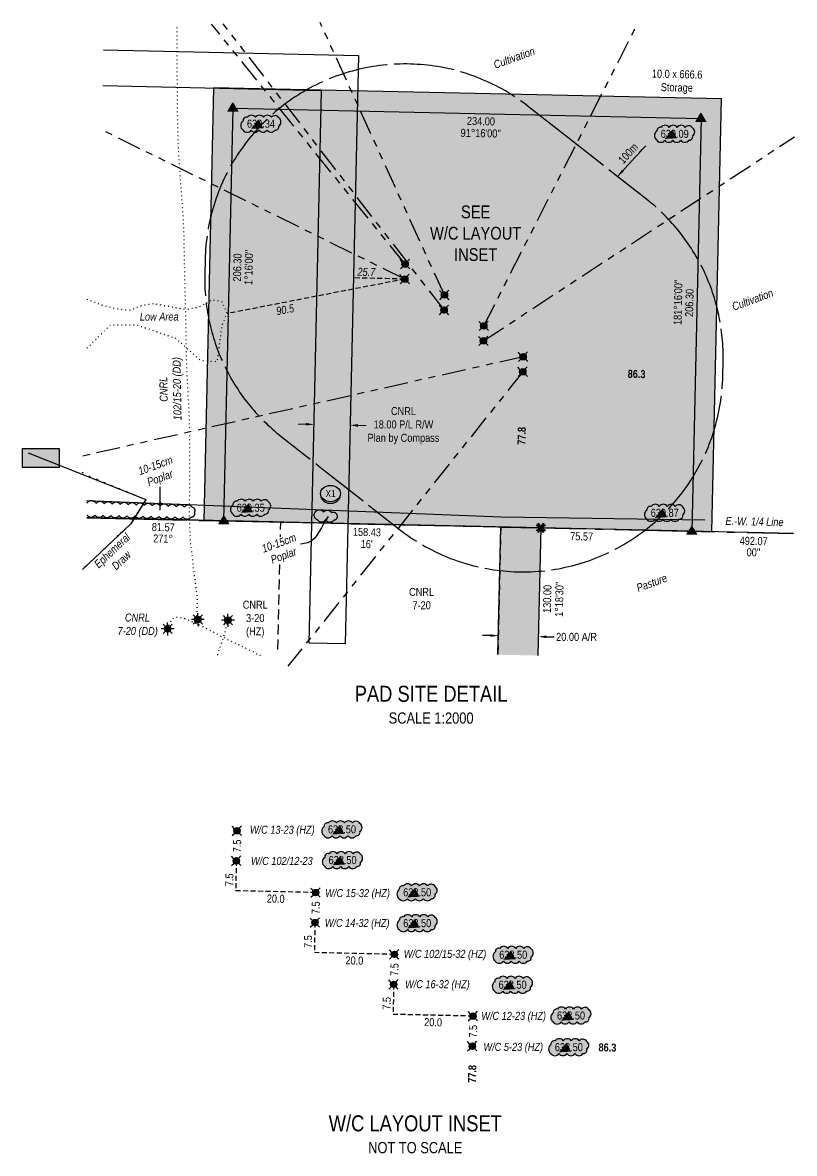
# Model space of a CAD drawing. Extents: x 391969 to 411203, y 6106388 to 6118279.
# Drawn here: x 401213 to 402177, y 6113567 to 6114979 of the extents above; entities that cross this region are included whole.
import ezdxf
from ezdxf.enums import TextEntityAlignment as Align

# ---------------------------------------------------------------- set-up
doc = ezdxf.new("R2010")
doc.units = 0
doc.header["$LTSCALE"] = 5
doc.header["$PDSIZE"] = 0.5
for name, pattern in [('0', [1, 1, 0]), ('foc-ACCESSROAD', [3.75, 2.5, -1.25]), ('foc-BUFFER', [16.75, 15, -1.75]), ('foc-DOT', [1, 0.2, -0.8]), ('foc-DRILLPATH', [14.75, 6, -1.75, 1.75, -1.75, 1.75, -1.75]), ('foc-QUARTERLINE', [33, 25, -3, 2, -3]), ('foc-TIELINE', [1.875, 1.25, -0.625]), ('foc-TOPO', [1, 0.2, -0.8]), ('foc-TOPO-ephemeral', [6.25, 3.125, -0.625, 0.625, -0.625, 0.625, -0.625]), ('foc-WHEELTRACKS', [2, 0.4, -1.6])]:
    doc.linetypes.add(name, pattern=pattern)
doc.layers.get('Defpoints').update_dxf_attribs({"color": 9})
for name, color, linetype in [('AS-DRILL', 8, 'foc-DOT'), ('AS-FENCE', 48, 'foc-FENCE'), ('AS-UNDERLAY-H', 141, 'Continuous'), ('AUX-BUFFER', 7, 'foc-BUFFER'), ('C-RW', 13, 'Continuous'), ('C-WS', 13, 'foc-ACCESSROAD'), ('C-WS-S', 8, 'Continuous'), ('DETAIL-T', 7, 'Continuous'), ('L-BD', 7, 'Continuous'), ('L-BD1', 253, 'Continuous'), ('L-DETAIL-T', 3, 'Continuous'), ('L-MON', 1, 'Continuous'), ('L-SECQ', 8, 'foc-QUARTERLINE'), ('P-CROSSINGS', 250, 'Continuous'), ('P-ELEVATION', 7, 'Continuous'), ('P-PDRILLPATH', 12, 'foc-DRILLPATH'), ('P-PROPOSED', 10, 'Continuous'), ('P-PROPOSED-H', 21, 'Continuous'), ('P-TEMP-BLUE', 146, 'Continuous'), ('P-TEMP-BLUE-T', 146, 'Continuous'), ('P-TXT', 4, 'Continuous'), ('T-BUSH', 110, '0'), ('T-BUSH-T', 110, 'Continuous'), ('T-DRAW', 143, 'foc-TOPO-ephemeral'), ('T-LOW-AREA', 48, 'foc-TOPO'), ('T-TIE', 201, 'foc-TIELINE'), ('T-WATER-P3', 160, 'foc-WHEELTRACKS'), ('T-WATER-T', 170, 'Continuous')]:
    doc.layers.add(name, color=color, linetype=linetype)
for name, color, linetype, lineweight in [('C-RW-T', 13, 'Continuous', 9), ('C-WS-T', 13, 'Continuous', 9), ('T-TEXT', 48, 'Continuous', 18), ('T-TIE-T', 201, 'Continuous', 18)]:
    doc.layers.add(name, color=color, linetype=linetype, lineweight=lineweight)
doc.layers.add('P-TEMP-BLUE-H', color=7, linetype='Continuous', true_color=0x99e6ff)
doc.styles.add('80', font='ARIALN.TTF', dxfattribs={"height": 10})
doc.styles.add('80CG', font='ARIALN.TTF', dxfattribs={"height": 10})
doc.styles.add('80L', font='ARIALN.TTF', dxfattribs={"height": 10})
doc.styles.add('80LS', font='ARIALNI.TTF', dxfattribs={"height": 10})
doc.styles.add('Crossing', font='ARIALN.TTF', dxfattribs={"height": 10})
doc.styles.add('foc-LtypeFont', font='ARIALN.TTF', dxfattribs={"height": 7.35})
doc.linetypes.add('foc-FENCE', pattern='A,10,-1,["X",foc-LtypeFont,S=0.2,R=0,X=-0.625,Y=-0.75],-1.24', length=12.24)
doc.linetypes.add('foc-TOPO-flowdirection-NOLINE', pattern='A,0,[">",foc-LtypeFont,S=0.3,R=0,X=0,Y=-0.945],-20,[">",foc-LtypeFont,S=0.3,R=0,X=0,Y=-0.945],0', length=20)
doc.dimstyles.new('CG2011', dxfattribs={"dimscale": 5, "dimtxt": 9, "dimasz": 2, "dimexe": 0.2, "dimexo": 0.0625, "dimgap": 0.5, "dimtad": 0, "dimtih": 1, "dimtoh": 1, "dimzin": 0, "dimdsep": 46, "dimtxsty": '80CG', "dimcen": 0.1, "dimse1": 1, "dimse2": 1, "dimclrd": 256, "dimclrt": 256, "dimaunit": 1, "dimadec": 4, "dimazin": 0, "dimtfac": 0.06, "dimtofl": 0, "dimtmove": 0, "dimatfit": 1, "dimfxl": 0.2, "dimtolj": 1, "dimtzin": 0, "dimlwd": -1, "dimarcsym": 0})
doc.dimstyles.new('Compass 5 000', dxfattribs={"dimscale": 5, "dimtxt": 9, "dimasz": 2, "dimexe": 0.2, "dimexo": 0.0625, "dimgap": 0.5, "dimtad": 0, "dimtih": 1, "dimtoh": 1, "dimzin": 0, "dimdsep": 46, "dimtxsty": '80CG', "dimcen": 0.1, "dimse1": 1, "dimse2": 1, "dimclrd": 256, "dimclrt": 256, "dimaunit": 1, "dimadec": 4, "dimazin": 0, "dimtfac": 0.06, "dimtofl": 0, "dimtmove": 0, "dimatfit": 1, "dimfxl": 0.2, "dimtolj": 1, "dimtzin": 0, "dimlwd": -1, "dimarcsym": 0})

# ---------------------------------------------------------------- blocks, each defined once
blk = doc.blocks.new('TRIA')
blk.add_hatch(color=255).paths.add_polyline_path([(-0.04, 1.52), (-1.47, -0.87), (1.39, -0.87)])
blk = doc.blocks.new('TRIAA')
blk.add_blockref('TRIA', (0, 0))
blk = doc.blocks.new('TRIB')
at = {"color": 1}
blk.add_lwpolyline([(-1.12, -0.67), (-0.04, 1.13), (1.04, -0.67)], close=True, dxfattribs=at)
blk = doc.blocks.new('TRIBB')
blk.add_blockref('TRIB', (0, 0))
blk = doc.blocks.new('TRICC')
for name in ['TRIAA', 'TRIBB']:
    blk.add_blockref(name, (0, 0))
blk = doc.blocks.new('plspike')
blk.add_blockref('TRICC', (0, 0))
blk = doc.blocks.new('TEMP')
h = blk.add_hatch(color=255)
h.dxf.hatch_style = 1
h.paths.add_polyline_path([(0, 0.25), (-0.67, 1.15), (-0.67, 0.67), (-1.15, 0.67), (-0.25, 0), (-1.15, -0.67), (-0.67, -0.67), (-0.67, -1.15), (0, -0.25), (0.67, -1.15), (0.67, -0.67), (1.15, -0.67), (0.25, 0), (1.15, 0.67), (0.67, 0.67), (0.67, 1.15)])
h.paths.add_polyline_path([(0.57, 0.85), (0.57, 0.57), (0.85, 0.57), (0.08, 0), (0.85, -0.57), (0.57, -0.57), (0.57, -0.85), (0, -0.08), (-0.57, -0.85), (-0.57, -0.57), (-0.85, -0.57), (-0.08, 0), (-0.85, 0.57), (-0.57, 0.57), (-0.57, 0.85), (0, 0.08)], flags=16)
h = blk.add_hatch(color=1)
h.dxf.hatch_style = 1
h.paths.add_polyline_path([(0, 0.08), (-0.57, 0.85), (-0.57, 0.57), (-0.85, 0.57), (-0.08, 0), (-0.85, -0.57), (-0.57, -0.57), (-0.57, -0.85), (0, -0.08), (0.57, -0.85), (0.57, -0.57), (0.85, -0.57), (0.08, 0), (0.85, 0.57), (0.57, 0.57), (0.57, 0.85)])
at = {"color": 1}
for p, q in [((-0.08, 0), (0.08, 0)), ((0, 0.08), (0, -0.08))]:
    blk.add_line(p, q, dxfattribs=at)
at = {"color": 255, "flags": 128}
blk.add_lwpolyline([(-0.25, 0), (-1.15, 0.67), (-0.67, 0.67), (-0.67, 1.15), (0, 0.25), (0.67, 1.15), (0.67, 0.67), (1.15, 0.67), (0.25, 0), (1.15, -0.67), (0.67, -0.67), (0.67, -1.15), (0, -0.25), (-0.67, -1.15), (-0.67, -0.67), (-1.15, -0.67)], close=True, dxfattribs=at)
at = {"color": 1, "flags": 128}
blk.add_lwpolyline([(-0.08, 0), (-0.85, 0.57), (-0.57, 0.57), (-0.57, 0.85), (0, 0.08), (0.57, 0.85), (0.57, 0.57), (0.85, 0.57), (0.08, 0), (0.85, -0.57), (0.57, -0.57), (0.57, -0.85), (0, -0.08), (-0.57, -0.85), (-0.57, -0.57), (-0.85, -0.57)], close=True, dxfattribs=at)
blk = doc.blocks.new('WC')
at = {"layer": 'L-MON'}
h = blk.add_hatch(color=255, dxfattribs=at)
h.dxf.hatch_style = 1
edge = h.paths.add_edge_path()
edge.add_arc((0, 0), 0.9, 0, 360)
at = {"layer": 'L-MON', "color": 240, "flags": 128}
for points in [[(-0.62, 0.5), (-1.23, 1.12)], [(0.52, 0.61), (1.13, 1.21)], [(-1.18, -1.18), (-0.56, -0.57)], [(1.16, -1.18), (0.56, -0.57)]]:
    blk.add_lwpolyline(points, dxfattribs=at)
at = {"layer": 'L-MON', "color": 240}
for radius in [0.8, 0.373]:
    blk.add_circle((0, 0), radius, dxfattribs=at)
blk = doc.blocks.new('wa')
at = {"layer": 'P-ELEVATION'}
h = blk.add_hatch(color=111, dxfattribs=at)
h.dxf.hatch_style = 1
edge = h.paths.add_edge_path()
edge.add_arc((-17.4, -4.5), 6.1, 215, 325)
edge.add_arc((-7.4, -4.5), 6.1, 215, 325)
edge.add_arc((2.6, -4.5), 6.1, 215, 325)
edge.add_arc((12.7, -4.5), 6.1, 215, 325)
edge.add_arc((18.1, -3.7), 4.32, 263.4336, 373.4336)
edge.add_arc((18.8, 2.3), 6.1, 305, 415)
edge.add_arc((17.5, 4.4), 5.69, 30.6955, 140.6955)
edge.add_arc((8.1, 4.5), 6.1, 35, 145)
edge.add_arc((-1.9, 4.5), 6.1, 35, 145)
edge.add_arc((-11.9, 4.5), 6.1, 35, 145)
edge.add_arc((-18, 3.8), 4.33, 75.4261, 185.4261)
edge.add_arc((-18.4, -2.3), 6.96, 125, 235)
at = {"color": 240, "flags": 128}
blk.add_lwpolyline([(-22.4, -8, 0.520567), (-12.3, -8, 0.520567), (-2.4, -8, 0.520567), (7.6, -8, 0.520567), (17.6, -8, 0.520567), (22.4, -2.7, 0.520567), (22.4, 7.3, 0.520567), (13.1, 8, 0.520567), (3.1, 8, 0.520567), (-6.9, 8, 0.520567), (-16.9, 8, 0.520567), (-22.4, 3.4, 0.520567)], format="xyb", close=True, dxfattribs=at)
at = {"layer": 'P-ELEVATION', "color": 240, "flags": 128}
blk.add_lwpolyline([(0, 0, 12.5, 0, 0), (-12.4, -6.4, 0, 0, 0)], format="xyseb", dxfattribs=at)
at = {"layer": 'P-ELEVATION', "color": 240, "style": '80'}
blk.add_attdef('ELEVATION', text='', height=10, dxfattribs=at).set_placement((0, 0), align=Align.MIDDLE_CENTER)
blk = doc.blocks.new('*D486')
at = {"layer": 'C-RW-T', "transparency": 16777216}
for p, q in [((401567.2, 6114477.1), (401557.2, 6114477.3)), ((401632.1, 6114475.6), (401642.1, 6114475.4))]:
    blk.add_line(p, q, dxfattribs=at)
for points in [[(401567.2, 6114478.8), (401567.1, 6114475.5), (401577.2, 6114476.9)], [(401632.2, 6114477.3), (401632.1, 6114474), (401622.1, 6114475.9)]]:
    blk.add_solid(points, dxfattribs=at)
at = {"layer": 'Defpoints', "color": 0, "transparency": 16777216}
for p in [(401578.4, 6114530), (401623.3, 6114529), (401622.1, 6114475.9)]:
    blk.add_point(p, dxfattribs=at)
at = {"layer": 'C-RW-T', "transparency": 16777216, "insert": (401688.9, 6114475.4), "char_height": 10, "attachment_point": 5, "style": '80CG'}
blk.add_mtext('\\A1;CNRL\\P18.00 P/L R/W\\PPlan by Compass', dxfattribs=at)
blk = doc.blocks.new('*D487')
at = {"layer": 'Defpoints', "color": 0, "transparency": 16777216}
for p in [(401807.7, 6114227.4), (401857.7, 6114226.3), (401857.3, 6114211.9)]:
    blk.add_point(p, dxfattribs=at)
at = {"layer": 'P-TXT', "transparency": 16777216}
for p, q in [((401797.4, 6114213.3), (401787.4, 6114213.5)), ((401867.3, 6114211.7), (401877.3, 6114211.5))]:
    blk.add_line(p, q, dxfattribs=at)
for points in [[(401797.4, 6114215), (401797.3, 6114211.6), (401807.4, 6114213.1)], [(401867.4, 6114213.4), (401867.3, 6114210), (401857.3, 6114211.9)]]:
    blk.add_solid(points, dxfattribs=at)
at = {"layer": 'P-TXT', "transparency": 16777216, "insert": (401905.1, 6114211.5), "char_height": 10, "attachment_point": 5, "style": '80CG'}
blk.add_mtext('\\A1;20.00 A/R', dxfattribs=at)
blk = doc.blocks.new('GAS')
h = blk.add_hatch(color=255)
h.dxf.hatch_style = 1
edge = h.paths.add_edge_path()
edge.add_arc((0, 0), 0.9, 0, 360)
for p, q in [((-0.81, 0), (-1.62, 0)), ((-0.57, 0.57), (-1.14, 1.14)), ((0, 0.81), (0, 1.62)), ((0.57, 0.57), (1.14, 1.14)), ((1.62, 0), (0.81, 0)), ((-0.57, -0.57), (-1.14, -1.14)), ((0, -0.81), (0, -1.62)), ((1.14, -1.14), (0.57, -0.57))]:
    blk.add_line(p, q)
blk.add_circle((0, 0), 0.8)
blk = doc.blocks.new('xing2')
h = blk.add_hatch(color=50)
h.dxf.hatch_style = 1
edge = h.paths.add_edge_path()
edge.add_ellipse((0, 0), major_axis=(-12.5, 0), ratio=0.816297, start_angle=0, end_angle=360)
h = blk.add_hatch(color=250)
h.dxf.hatch_style = 1
edge = h.paths.add_edge_path()
edge.add_ellipse((0, -2), major_axis=(-12.5, 0), ratio=0.816297, start_angle=0, end_angle=180)
edge.add_line((12.5, -2), (12.5, 0))
edge.add_ellipse((0, 0), major_axis=(-12.5, 0), ratio=0.816297, start_angle=0, end_angle=180, ccw=False)
edge.add_line((-12.5, 0), (-12.5, -2))
at = {"color": 250}
blk.add_ellipse((0, 0), major_axis=(-12.5, 0), ratio=0.816297, dxfattribs=at)
blk.add_ellipse((0, -2), major_axis=(-12.5, 0), ratio=0.816297, start_param=0, end_param=3.141593, dxfattribs=at)
at = {"color": 250, "style": 'Crossing'}
blk.add_attdef('CROSSING', text='', height=9, dxfattribs=at).set_placement((0.1, 0), align=Align.MIDDLE_CENTER)
at = {"color": 250, "style": 'Crossing', "flags": 1}
for tag, p in [('OWNER', (0.1, -12.5)), ('DESCRIPTION', (0.1, -25.8)), ('LOCATION', (0.1, -39.3)), ('DWG_REF', (0.1, -52.8))]:
    blk.add_attdef(tag, text='', height=9, dxfattribs=at).set_placement(p, align=Align.MIDDLE_CENTER)

msp = doc.modelspace()

# ---------------------------------------------------------------- hatches: boundary and pattern name
at = {"layer": 'AS-UNDERLAY-H'}
h = msp.add_hatch(color=256, dxfattribs=at)
h.dxf.hatch_style = 1
h.paths.add_polyline_path([(401213.14, 6114446.907), (401258.794, 6114446.907), (401258.794, 6114423.143), (401213.14, 6114423.143)])
at = {"layer": 'P-PROPOSED-H'}
h = msp.add_hatch(color=256, dxfattribs=at)
h.dxf.hatch_style = 1
h.paths.add_polyline_path([(402060.646, 6114858.958), (402049.251, 6114343.527), (401464.613, 6114356.451), (401476.007, 6114871.883)])
h = msp.add_hatch(color=256, dxfattribs=at)
h.dxf.hatch_style = 1
h.paths.add_polyline_path([(401806.84, 6114189.389), (401810.48, 6114348.806), (401860.449, 6114347.701), (401856.809, 6114188.249)])
at = {"layer": 'P-TEMP-BLUE-H'}
h = msp.add_hatch(color=256, dxfattribs=at)
h.dxf.hatch_style = 1
h.paths.add_polyline_path([(401464.613, 6114356.451), (401476.007, 6114871.883), (402060.646, 6114858.958), (402049.251, 6114343.527), (402074.236, 6114342.975), (402086.182, 6114883.391), (401451.575, 6114897.42), (401439.628, 6114357.004)])

# ---------------------------------------------------------------- linework, layer by layer
at = {"layer": 'AS-DRILL', "flags": 128}
for points in [[(401432.038, 6114233.268), (401432.061, 6114233.167), (401432.109, 6114233.066), (401432.06, 6114233.117), (401431.894, 6114233.521), (401431.612, 6114234.327), (401431.313, 6114235.46), (401431.17, 6114236.913), (401431.186, 6114238.713), (401431.189, 6114241.064), (401431.151, 6114243.815), (401431.247, 6114246.939), (401431.479, 6114250.584), (401431.592, 6114254.458), (401431.433, 6114258.513), (401431.085, 6114263.022), (401430.622, 6114267.983), (401429.993, 6114273.374), (401429.173, 6114279.144), (401428.305, 6114284.99), (401427.469, 6114291.135), (401426.717, 6114297.704), (401426.022, 6114304.596), (401425.188, 6114311.967), (401424.305, 6114319.364), (401423.48, 6114327.11), (401422.783, 6114335.027), (401422.312, 6114342.94), (401421.928, 6114351.426), (401421.674, 6114360.109), (401421.584, 6114369.413), (401421.706, 6114379.213), (401421.936, 6114389.41), (401422.03, 6114400.211), (401422.134, 6114411.487), (401422.228, 6114423.388), (401422.193, 6114436.242), (401422.102, 6114448.797), (401422.018, 6114461.702), (401421.769, 6114475.036), (401421.226, 6114488.652), (401420.567, 6114502.645), (401419.871, 6114517.239), (401419.035, 6114532.262), (401418.247, 6114547.184), (401417.797, 6114562.698), (401417.637, 6114577.78), (401417.426, 6114592.764), (401417.091, 6114608.951), (401416.762, 6114624.262), (401416.331, 6114639.526), (401415.929, 6114654.939), (401415.605, 6114670.475), (401415.301, 6114685.836), (401415.042, 6114700.945), (401414.683, 6114716.057), (401414.067, 6114730.825), (401413.197, 6114745.449), (401412.099, 6114759.977), (401410.957, 6114774.706), (401409.982, 6114789.132), (401408.955, 6114803.459), (401408.057, 6114817.933), (401407.446, 6114831.875), (401407.09, 6114845.987), (401406.855, 6114859.946), (401406.695, 6114873.903), (401406.589, 6114888.034), (401406.486, 6114902.29), (401406.336, 6114916.697), (401406.185, 6114931.054), (401406.158, 6114945.358), (401406.236, 6114959.91), (401406.328, 6114975.012), (401406.304, 6114976.361)], [(401394.331, 6114221.595), (401394.43, 6114221.543), (401394.686, 6114221.812), (401394.948, 6114223.432), (401395.496, 6114225.545), (401396.449, 6114227.899), (401398.216, 6114230.81), (401400.687, 6114233.955), (401402.691, 6114236.31), (401408.867, 6114236.271), (401413.771, 6114235.31), (401415.258, 6114234.726), (401416.272, 6114234.228), (401416.693, 6114234.018), (401416.965, 6114233.912), (401417.189, 6114233.857), (401417.812, 6114233.743), (401418.705, 6114233.448), (401420.067, 6114232.842), (401421.921, 6114231.9), (401424.171, 6114230.774), (401426.497, 6114229.671), (401428.75, 6114228.67), (401431.054, 6114227.692), (401433.578, 6114226.535), (401436.399, 6114225.196), (401439.318, 6114223.83), (401442.162, 6114222.415), (401445.154, 6114220.923), (401448.392, 6114219.224), (401451.975, 6114217.343), (401455.756, 6114215.332), (401459.56, 6114213.245), (401463.539, 6114211.18), (401467.669, 6114209.136), (401471.948, 6114207.039), (401476.526, 6114204.91), (401481.327, 6114202.701), (401486.474, 6114200.284), (401491.965, 6114197.609), (401497.726, 6114194.704), (401503.808, 6114191.641), (401510.065, 6114188.573), (401512.174, 6114187.629)], [(401469.622, 6114232.419), (401468.414, 6114231.666), (401468.343, 6114231.608), (401468.311, 6114231.508), (401468.31, 6114231.478), (401468.321, 6114231.088), (401468.345, 6114230.357), (401468.301, 6114229.318), (401468.141, 6114227.971), (401467.857, 6114226.447), (401467.467, 6114224.706), (401466.996, 6114222.866), (401466.395, 6114220.649), (401465.803, 6114218.321), (401465.126, 6114215.816), (401464.377, 6114213.202), (401463.638, 6114210.618), (401462.836, 6114207.856), (401461.846, 6114204.767), (401460.754, 6114201.621), (401459.612, 6114198.406), (401458.498, 6114195.161), (401457.38, 6114191.725), (401456.197, 6114188.051)]]:
    msp.add_lwpolyline(points, dxfattribs=at)
at = {"layer": 'AS-FENCE', "flags": 128}
for points in [[(401293.487, 6114382.048), (401810.925, 6114361.451), (402065.335, 6114357.968)], [(402176.192, 6114340.721), (401464.613, 6114356.451), (401293.487, 6114360.234)]]:
    msp.add_lwpolyline(points, dxfattribs=at)
at = {"layer": 'AS-UNDERLAY-H'}
msp.add_lwpolyline([(401213.14, 6114446.907), (401258.794, 6114446.907), (401258.794, 6114423.143), (401213.14, 6114423.143)], close=True, dxfattribs=at)
at = {"layer": 'AUX-BUFFER', "color": 251, "linetype": 'foc-BUFFER', "flags": 128}
msp.add_lwpolyline([(401894.39, 6114835.137), (401845.25, 6114873.719, 0.61803399), (401441.078, 6114682.68), (401440.664, 6114663.941, 0.23606798), (401536.184, 6114461.855), (401585.324, 6114423.274), (401634.465, 6114384.692), (401683.606, 6114346.111, 0.61803399), (402087.777, 6114537.15), (402088.191, 6114555.889, 0.23606798), (401992.672, 6114757.974), (401943.531, 6114796.556)], format="xyb", close=True, dxfattribs=at)
at = {"layer": 'C-RW', "flags": 128}
msp.add_lwpolyline([(401314.21, 6114944.687), (401632.647, 6114937.437), (401615.915, 6114202.885), (401570.943, 6114203.909), (401586.651, 6114893.489), (401313.186, 6114899.715)], dxfattribs=at)
at = {"layer": 'C-WS', "flags": 128}
for points in [[(401532.015, 6114195.663), (401535.65, 6114354.881), (401293.487, 6114360.234)], [(401532.015, 6114195.663), (401535.65, 6114354.881), (401810.48, 6114348.806), (401806.84, 6114189.389)]]:
    msp.add_lwpolyline(points, dxfattribs=at)
at = {"layer": 'L-SECQ'}
msp.add_line((401293.487, 6114360.233), (402176.192, 6114340.721), dxfattribs=at)
at = {"layer": 'P-PDRILLPATH'}
for points in [[(401690.93, 6114677.157), (401449.074, 6114976.976)], [(401739.657, 6114619.837), (401463.842, 6114977.164)], [(401740.071, 6114638.576), (401584.823, 6114978.708)], [(401789.212, 6114599.995), (401981.755, 6114978.131)], [(401690.516, 6114658.419), (401311.124, 6114845.137)], [(401788.798, 6114581.256), (402177.191, 6114836.127)], [(401838.353, 6114561.413), (401286.508, 6114437.014)], [(401837.939, 6114542.675), (401544.642, 6114174.901)]]:
    msp.add_lwpolyline(points, dxfattribs=at)
at = {"layer": 'P-PROPOSED', "flags": 128}
msp.add_lwpolyline([(402060.646, 6114858.958), (402049.251, 6114343.527), (401464.613, 6114356.451), (401476.007, 6114871.883)], close=True, dxfattribs=at)
msp.add_lwpolyline([(401806.84, 6114189.389), (401810.48, 6114348.806), (401860.449, 6114347.701), (401856.809, 6114188.249)], dxfattribs=at)
at = {"layer": 'P-TEMP-BLUE', "flags": 128}
msp.add_lwpolyline([(401464.613, 6114356.451), (401476.007, 6114871.883), (402060.646, 6114858.958), (402049.251, 6114343.527), (402074.236, 6114342.975), (402086.182, 6114883.391), (401451.575, 6114897.42), (401439.628, 6114357.004)], close=True, dxfattribs=at)
at = {"layer": 'T-BUSH', "flags": 128}
msp.add_lwpolyline([(401293.548, 6114363.836, 0.52056705), (401303.542, 6114363.632, 0.52056705), (401313.537, 6114363.429, 0.52056705), (401323.531, 6114363.225, 0.52056705), (401333.525, 6114363.021, 0.52056705), (401343.519, 6114362.818, 0.52056705), (401353.513, 6114362.614, 0.52056705), (401363.508, 6114362.411, 0.52056705), (401373.502, 6114362.207, 0.52056705), (401383.496, 6114362.004, 0.52056705), (401393.49, 6114361.8, 0.52056705), (401403.484, 6114361.596, 0.52056705), (401413.478, 6114361.393, 0.52056705), (401423.473, 6114361.189, 0.52056705), (401428.125, 6114367.377, 0.52056705), (401424.986, 6114373.389, 0.52056705), (401414.997, 6114373.791, 0.52056705), (401405.009, 6114374.193, 0.52056705), (401395.021, 6114374.596, 0.52056705), (401385.033, 6114374.998, 0.52056705), (401375.045, 6114375.4, 0.52056705), (401365.057, 6114375.802, 0.52056705), (401355.068, 6114376.204, 0.52056705), (401345.08, 6114376.606, 0.52056705), (401335.092, 6114377.009, 0.52056705), (401325.104, 6114377.411, 0.52056705), (401315.116, 6114377.813, 0.52056705), (401305.128, 6114378.215, 0.52056705), (401293.366, 6114378.689, 0.52056705)], format="xyb", dxfattribs=at)
msp.add_lwpolyline([(401579.017, 6114368.018, -0.52056705), (401588.999, 6114367.489, -0.52056705), (401598.981, 6114366.96, -0.52056705), (401605.676, 6114363.518, -0.52056705), (401601.753, 6114357.091, -0.52056705), (401591.759, 6114357.296, -0.52056705), (401581.765, 6114357.5, -0.52056705)], format="xyb", close=True, dxfattribs=at)
at = {"layer": 'T-DRAW', "flags": 128}
msp.add_lwpolyline([(401366.992, 6114383.108), (401348.317, 6114352.803), (401287.946, 6114295.773)], dxfattribs=at)
msp.add_lwpolyline([(401366.992, 6114383.108), (401348.317, 6114352.803), (401287.946, 6114295.773)], dxfattribs=at)
at = {"layer": 'T-DRAW', "linetype": 'foc-TOPO-flowdirection-NOLINE', "flags": 128}
msp.add_lwpolyline([(401366.992, 6114383.108), (401348.317, 6114352.803), (401287.946, 6114295.773)], dxfattribs=at)
at = {"layer": 'T-LOW-AREA', "flags": 128}
msp.add_lwpolyline([(401293.487, 6114572.148), (401322.82, 6114601.176), (401355.265, 6114601.436), (401404.19, 6114584.493), (401435.597, 6114556.871), (401456.367, 6114555.551), (401462.297, 6114600.443), (401468.515, 6114615.278), (401462.22, 6114630.186), (401450.46, 6114632.188), (401432.807, 6114623.198), (401417.175, 6114620.181), (401377.242, 6114627.568), (401363.452, 6114625.651), (401346.615, 6114619.171), (401329.62, 6114621.153), (401310.877, 6114626.266), (401293.487, 6114633.033)], dxfattribs=at)
at = {"layer": 'T-TIE', "flags": 128}
for points in [[(401690.51, 6114658.418), (401468.515, 6114615.278)], [(401690.51, 6114658.418), (401626.325, 6114659.88)], [(401480.089, 6113931.993), (401479.26, 6113894.516)], [(401579.199, 6113892.306), (401479.26, 6113894.516)], [(401578.37, 6113854.83), (401577.542, 6113817.353)], [(401677.48, 6113815.144), (401577.542, 6113817.353)], [(401676.651, 6113777.667), (401675.823, 6113740.19)], [(401775.761, 6113737.981), (401675.823, 6113740.19)]]:
    msp.add_lwpolyline(points, dxfattribs=at)
at = {"layer": 'T-WATER-P3', "linetype": 'foc-TOPO-flowdirection-NOLINE', "flags": 128}
msp.add_lwpolyline([(401220.248, 6114441.324), (401366.992, 6114383.108), (401366.992, 6114383.108)], dxfattribs=at)
at = {"layer": 'T-WATER-P3', "flags": 128}
msp.add_lwpolyline([(401286.948, 6114417.262), (401297.39, 6114411.976), (401366.992, 6114383.108), (401366.992, 6114383.108)], dxfattribs=at)

# ---------------------------------------------------------------- block references
at = {"layer": 'C-WS-S', "xscale": 4.998131099999954, "yscale": 4.998131099999954, "zscale": 12.49532774999972}
for p in [(401432.038, 6114233.268), (401469.622, 6114232.419), (401394.331, 6114221.595)]:
    msp.add_blockref('GAS', p, dxfattribs=at)
at = {"layer": 'L-MON', "xscale": 4.998131099999954, "yscale": 4.998131099999954, "zscale": 4.998131099999954}
for name, p in [('plspike', (401476.007, 6114871.883)), ('plspike', (402060.646, 6114858.958)), ('plspike', (401464.613, 6114356.451)), ('TEMP', (401860.449, 6114347.701)), ('plspike', (402049.251, 6114343.527))]:
    msp.add_blockref(name, p, dxfattribs=at)
at = {"layer": 'L-MON', "xscale": 0.99962622, "yscale": 0.99962622, "zscale": 0.99962622}
for p, values in [((401510.894, 6114852.449), {'ELEVATION': '639.34'}), ((402027.716, 6114839.837), {'ELEVATION': '639.09'}), ((401498.063, 6114372.881), {'ELEVATION': '639.35'}), ((402015.296, 6114366.562), {'ELEVATION': '639.87'}), ((401612.09, 6113971.234), {'ELEVATION': '638.50'}), ((401612.843, 6113932.854), {'ELEVATION': '638.50'}), ((401706.012, 6113892.658), {'ELEVATION': '638.50'}), ((401706.08, 6113854.06), {'ELEVATION': '638.50'}), ((401826.005, 6113814.644), {'ELEVATION': '638.50'}), ((401825.176, 6113777.167), {'ELEVATION': '638.50'}), ((401898.175, 6113738.749), {'ELEVATION': '638.50'}), ((401895.451, 6113699.199), {'ELEVATION': '638.50'})]:
    msp.add_blockref('wa', p, dxfattribs=at).add_auto_attribs(values)
at = {"layer": 'L-MON', "linetype": 'Continuous'}
for p, xscale, yscale, zscale in [((401690.924, 6114677.156), 4.998131099999974, 4.998131099999974, 4.998131099999974), ((401690.51, 6114658.418), 4.998131099999974, 4.998131099999974, 4.998131099999974), ((401740.064, 6114638.575), 4.998131099999974, 4.998131099999974, 4.998131099999974), ((401739.65, 6114619.836), 4.998131099999974, 4.998131099999974, 4.998131099999974), ((401789.205, 6114599.993), 4.998131099999974, 4.998131099999974, 4.998131099999974), ((401788.791, 6114581.255), 4.998131099999974, 4.998131099999974, 4.998131099999974), ((401838.346, 6114561.412), 4.998131099999974, 4.998131099999974, 4.998131099999974), ((401837.931, 6114542.673), 4.998131099999974, 4.998131099999974, 4.998131099999974), ((401480.917, 6113969.469), 4.998131099999954, 4.998131099999954, 4.998131099999954), ((401480.089, 6113931.993), 4.998131099999954, 4.998131099999954, 4.998131099999954), ((401579.199, 6113892.306), 4.998131099999954, 4.998131099999954, 4.998131099999954), ((401578.37, 6113854.83), 4.998131099999954, 4.998131099999954, 4.998131099999954), ((401677.48, 6113815.144), 4.998131099999954, 4.998131099999954, 4.998131099999954), ((401676.651, 6113777.667), 4.998131099999954, 4.998131099999954, 4.998131099999954), ((401775.761, 6113737.981), 4.998131099999954, 4.998131099999954, 4.998131099999954), ((401774.933, 6113700.504), 4.998131099999954, 4.998131099999954, 4.998131099999954)]:
    msp.add_blockref('WC', p, dxfattribs=dict(at, xscale=xscale, yscale=yscale, zscale=zscale))
at = {"layer": 'P-CROSSINGS', "xscale": 0.99962622, "yscale": 0.99962622, "zscale": 0.99962622}
msp.add_blockref('xing2', (401597.767, 6114390.581), dxfattribs=at).add_auto_attribs({'CROSSING': 'X1'})

# ---------------------------------------------------------------- texts
at = {"layer": 'AUX-BUFFER', "insert": (401956.161, 6114808.192), "char_height": 9.9963, "attachment_point": 1, "rotation": 47.478919, "style": '80L'}
msp.add_mtext_dynamic_manual_height_columns('100m', width=34.22175, gutter_width=224.916, heights=[0], dxfattribs=at)
at = {"layer": 'C-WS-S', "insert": (401384.87, 6114480.829), "char_height": 9.99626, "width": 78.35174, "attachment_point": 1, "rotation": 90.992983, "line_spacing_factor": 1.010437, "style": '80CG'}
msp.add_mtext('\\pi24.29739;{\\fArial Narrow|b0|i1|c0|p34;CNRL\\P\\pi0.89891;102/15-20 (DD)}', dxfattribs=at)
at = {"layer": 'C-WS-S', "insert": (401503.744, 6114233.622), "char_height": 9.99626, "width": 47.91036, "attachment_point": 5, "style": '80CG'}
msp.add_mtext('\\A1;CNRL 3-20 (HZ)', dxfattribs=at)
at = {"layer": 'C-WS-S', "insert": (401316.68, 6114240.757), "char_height": 9.99626, "width": 78.35174, "attachment_point": 1, "line_spacing_factor": 1.010437, "style": '80CG'}
msp.add_mtext('\\pi24.29739;{\\fArial Narrow|b0|i1|c0|p34;CNRL\\P\\pi15.07506;7-20 (DD)}', dxfattribs=at)
at = {"layer": 'C-WS-T', "insert": (401711.51, 6114259.325), "char_height": 10, "width": 30.84351, "attachment_point": 5, "style": '80CG'}
msp.add_mtext('\\A1;CNRL\\P7-20', dxfattribs=at)
at = {"layer": 'DETAIL-T', "color": 3, "char_height": 19.99252, "attachment_point": 5, "style": '80CG'}
for s, insert, width in [('PAD SITE DETAIL\\P{\\H0.7x;SCALE 1:2000}', (401723.413, 6114126.797), 217.02699), ('W/C LAYOUT INSET\\P{\\H0.7x;NOT TO SCALE}', (401703.637, 6113590.331), 216.09464)]:
    msp.add_mtext(s, dxfattribs=dict(at, insert=insert, width=width))
at = {"layer": 'L-BD', "style": '80L'}
for s, p in [('81.57', (401388.827, 6114348.627)), ('271°', (401388.513, 6114334.386)), ('492.07', (402126.397, 6114331.408)), ("00''", (402126.082, 6114317.167))]:
    msp.add_text(s, height=9.9963, rotation=358.7337, dxfattribs=at).set_placement(p, align=Align.MIDDLE)
at = {"layer": 'L-BD', "color": 3, "width": 20.52889, "attachment_point": 2, "style": '80L'}
for s, insert, char_height, rotation in [('{\\fArial Narrow|b1|i0|c0|p34;86.3}', (401980.207, 6114544.918), 9.99626, 358.695803), ('{\\fArial Narrow|b1|i0|c0|p34;77.8}', (401831.48, 6114462.731), 9.99626, 88.702387), ('7.5', (401476.01, 6113950.618), 9.9963, 88.733596), ('7.5', (401574.291, 6113873.455), 9.9963, 88.733596), ('7.5', (401672.573, 6113796.292), 9.9963, 88.733596), ('7.5', (401770.854, 6113719.129), 9.9963, 88.733596), ('{\\fArial Narrow|b1|i0|c0|p34;86.3}', (401943.787, 6113703.851), 9.99626, 358.695803), ('{\\fArial Narrow|b1|i0|c0|p34;77.8}', (401769.69, 6113665.898), 9.99626, 88.702387)]:
    msp.add_mtext(s, dxfattribs=dict(at, insert=insert, char_height=char_height, rotation=rotation))
at = {"layer": 'L-BD1', "style": '80L'}
for s, rotation, p in [('158.43', 358.7336, (401643.225, 6114342.504)), ("16'", 358.7336, (401642.893, 6114327.513)), ('75.57', 358.7336, (401911.457, 6114337.074)), ('130.00', 88.6922, (401868.423, 6114259.015)), ("1°18'30''", 88.6922, (401883.414, 6114258.673))]:
    msp.add_text(s, height=9.9963, rotation=rotation, dxfattribs=at).set_placement(p, align=Align.MIDDLE)
at = {"layer": 'L-BD1', "char_height": 9.99626, "attachment_point": 1, "style": '80L'}
for s, insert, width, rotation, line_spacing_factor in [("\\pi7.88811;234.00\\P\\pi0.27841;91°16'00''", (401760.397, 6114861.167), 49.91762, 358.7336, 0.9), ("\\pi5.43053;206.30 \\P\\pi1.39043;1°16'00''", (401475.801, 6114650.093), 45.00245, 88.7336, 0.855), ("\\pi0.66367;181°16'00''\\P\\pi11.07246;206.30", (402026.153, 6114600.514), 56.28632, 88.7336, 0.855)]:
    msp.add_mtext(s, dxfattribs=dict(at, insert=insert, width=width, rotation=rotation, line_spacing_factor=line_spacing_factor))
at = {"layer": 'L-DETAIL-T', "insert": (401779.021, 6114715.56), "char_height": 15.994, "width": 113.83094, "attachment_point": 5, "style": '80CG'}
msp.add_mtext('SEE\\PW/C LAYOUT\\PINSET', dxfattribs=at)
at = {"layer": 'L-SECQ', "insert": (402127.379, 6114355.594), "char_height": 9.99626, "width": 72.37853, "attachment_point": 5, "rotation": 358.733674, "style": '80CG'}
msp.add_mtext('\\A1;{\\fArial Narrow|b0|i1|c0|p34;E.-W. 1/4 Line}', dxfattribs=at)
at = {"layer": 'P-TEMP-BLUE-T', "insert": (402030.504, 6114904.555), "char_height": 10, "width": 62.62386, "attachment_point": 5, "rotation": 358.733596, "style": '80CG'}
msp.add_mtext('\\A1;10.0 x 666.6\\PStorage', dxfattribs=at)
at = {"layer": 'P-TXT', "char_height": 10, "attachment_point": 5, "style": '80CG'}
for s, insert, width in [('\\A1;{\\fArial Narrow|b0|i1|c0|p34;W/C 13-23 (HZ)}', (401537.496, 6113969.231), 80.2637), ('\\A1;{\\fArial Narrow|b0|i1|c0|p34;W/C 102/12-23}', (401536.926, 6113931.707), 77.16001), ('\\A1;{\\fArial Narrow|b0|i1|c0|p34;W/C 15-32 (HZ)}', (401631.567, 6113890.137), 80.2637), ('\\A1;{\\fArial Narrow|b0|i1|c0|p34;W/C 14-32 (HZ)}', (401631.043, 6113852.824), 80.2637), ('\\A1;{\\fArial Narrow|b0|i1|c0|p34;W/C 102/15-32 (HZ)}', (401740.8, 6113814.221), 102.56247), ('\\A1;{\\fArial Narrow|b0|i1|c0|p34;W/C 16-32 (HZ)}', (401731.305, 6113776.36), 80.2637), ('\\A1;{\\fArial Narrow|b0|i1|c0|p34;W/C 12-23 (HZ)}', (401826.545, 6113736.795), 80.2637), ('\\A1;{\\fArial Narrow|b0|i1|c0|p34;W/C 5-23 (HZ)}', (401826.027, 6113698.022), 73.89262)]:
    msp.add_mtext(s, dxfattribs=dict(at, insert=insert, width=width))
at = {"layer": 'T-TEXT', "style": '80LS'}
for s, height, p in [('Cultivation', 9.99626, (401827.088, 6114934.826)), ('Cultivation', 9.99626, (402124.984, 6114632.694)), ('Pasture', 9.9963, (401999.043, 6114279.092))]:
    msp.add_text(s, height=height, rotation=20, dxfattribs=at).set_placement(p, align=Align.MIDDLE_CENTER)
at = {"layer": 'T-TEXT', "insert": (401383.78, 6114616.497), "char_height": 9.9963, "width": 48.25388, "attachment_point": 2, "style": '80LS'}
msp.add_mtext('Low Area', dxfattribs=at)
at = {"layer": 'T-TIE-T'}
for s, insert, char_height, width, attachment_point, rotation, style in [('\\A1;{\\fArial Narrow|b0|i1|c0|p34;25.7}', (401642.519, 6114667.262), 10, 22.85579, 5, 358.695045, '80CG'), ('\\A1;{\\fArial Narrow|b0|i1|c0|p34;90.5}', (401541.014, 6114620.228), 10, 22.85579, 5, 10.997051, '80CG'), ('7.5', (401466.313, 6113908.328), 9.9963, 20.52889, 2, 88.733596, '80L'), ('20.0', (401529.436, 6113889.654), 9.9963, 20.52889, 2, 358.733596, '80L'), ('7.5', (401564.594, 6113831.165), 9.9963, 20.52889, 2, 88.733596, '80L'), ('20.0', (401627.717, 6113812.491), 9.9963, 20.52889, 2, 358.733596, '80L'), ('7.5', (401662.875, 6113754.003), 9.9963, 20.52889, 2, 88.733596, '80L'), ('20.0', (401725.998, 6113735.328), 9.9963, 20.52889, 2, 358.733596, '80L')]:
    msp.add_mtext(s, dxfattribs=dict(at, insert=insert, char_height=char_height, width=width, attachment_point=attachment_point, rotation=rotation, style=style))
at = {"layer": 'T-WATER-T', "insert": (401330.671, 6114313.274), "char_height": 9.99626, "width": 54.64301, "attachment_point": 5, "rotation": 43.370303, "style": '80CG'}
msp.add_mtext('\\A1;{\\fArial Narrow|b0|i1|c0|p34;Ephemeral Draw}', dxfattribs=at)

# ---------------------------------------------------------------- dimensions: what is measured, and where the dimension line sits
at = {"layer": 'C-RW-T'}
dim = msp.add_linear_dim(base=(401622.133, 6114475.867), p1=(401578.372, 6114530.048), p2=(401623.344, 6114529.024), angle=358.695045, text='CNRL\\P18.00 P/L R/W\\PPlan by Compass', dimstyle='Compass 5 000', dxfattribs=at)
dim.commit()
dim.dimension.update_dxf_attribs({"geometry": '*D486', "text_midpoint": (401688.857, 6114475.412), "dimtype": 161})
at = {"layer": 'P-TXT'}
dim = msp.add_linear_dim(base=(401857.349, 6114211.932), p1=(401807.709, 6114227.43), p2=(401857.677, 6114226.29), angle=358.692235, text='20.00 A/R', dimstyle='Compass 5 000', dxfattribs=at)
dim.commit()
dim.dimension.update_dxf_attribs({"geometry": '*D487', "text_midpoint": (401905.08, 6114211.476), "dimtype": 161})

# ---------------------------------------------------------------- leaders
at = {"layer": 'AUX-BUFFER', "path_type": 1}
msp.add_leader([(401956.258, 6114786.564), (401991.509, 6114825.005)], dimstyle='CG2011', override={"dimasz": 2, "dimgap": 0.5, "dimtad": 0}, dxfattribs=at)

# ---------------------------------------------------------------- next in the draw order: texts
at = {"layer": 'T-BUSH-T', "insert": (401377.308, 6114430.573), "char_height": 9.99626, "width": 44.46264, "attachment_point": 2, "rotation": 20, "style": '80LS', "bg_fill": 3, "box_fill_scale": 1.15, "bg_fill_color": 256, "bg_fill_transparency": 0}
msp.add_mtext('10-15cm Poplar', dxfattribs=at)
at = {"layer": 'T-BUSH-T', "insert": (401531.678, 6114333.578), "char_height": 9.99626, "width": 44.46264, "attachment_point": 2, "rotation": 20, "style": '80LS', "bg_fill": 3, "box_fill_scale": 1.15, "bg_fill_color": 256, "bg_fill_true_color": 256, "bg_fill_transparency": 0}
msp.add_mtext('10-15cm Poplar', dxfattribs=at)

# ---------------------------------------------------------------- next in the draw order: leaders
at = {"layer": 'T-BUSH-T', "path_type": 1}
for points in [[(401384.804, 6114369.734), (401384.988, 6114398.789)], [(401594.867, 6114361.905), (401569.476, 6114329.133), (401560.448, 6114327.186)]]:
    msp.add_leader(points, dimstyle='Compass 5 000', override={"dimgap": 0.5, "dimtad": 0}, dxfattribs=at)

doc.saveas('drawing.dxf')
